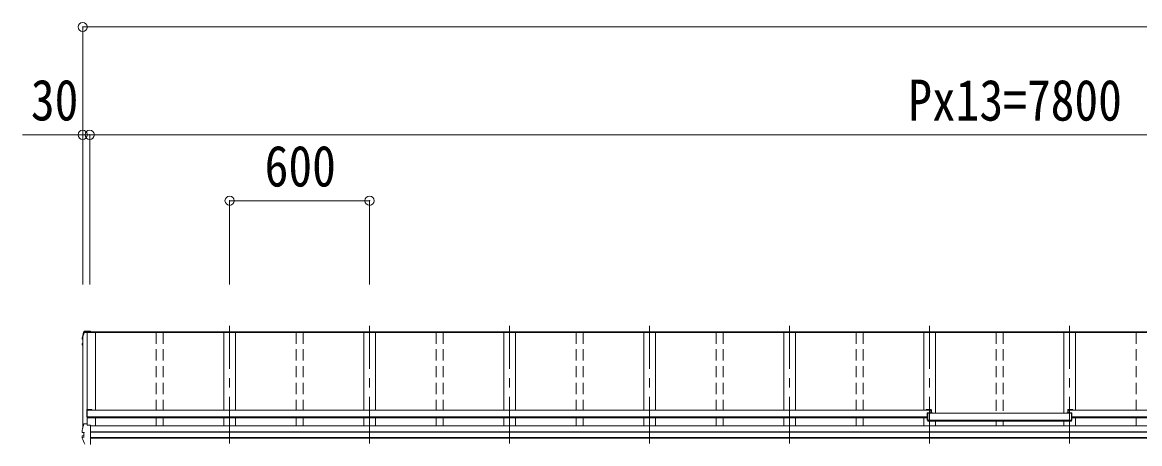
# Model space of a CAD drawing. Units: millimetres, scale not verified. Extents: x -11243 to 11243, y -7760 to 7760.
# Drawn here: x -8475 to -3686, y -1896 to -89 of the extents above; entities that cross this region are included whole.
import ezdxf
from ezdxf.enums import TextEntityAlignment as Align

# ---------------------------------------------------------------- set-up
doc = ezdxf.new("R2010")
doc.units = ezdxf.units.MM
doc.header["$LTSCALE"] = 40
doc.header["$PDMODE"] = 32
doc.header["$PDSIZE"] = 40
doc.linetypes.add('CHAIN1', pattern=[8, 5, -1, 1, -1])
doc.linetypes.add('DASHED1', pattern=[1.8, 1.2, -0.6])
for name, color, linetype, lineweight in [('0-1_本体', 5, 'CHAIN1', 9), ('0-3_ELV2', 4, 'Continuous', 9), ('0-E_DET2', 6, 'Continuous', 9)]:
    doc.layers.add(name, color=color, linetype=linetype, lineweight=lineweight)
doc.styles.add('ＭＳ ゴシック', font='')
doc.styles.get('ＭＳ ゴシック').set_extended_font_data('MS Gothic')

msp = doc.modelspace()

# ---------------------------------------------------------------- linework, layer by layer
at = {"layer": '0-1_本体'}
for p, q in [((-7586.26, -1894.82), (-7586.26, -1390.64)), ((-6986.26, -1894.82), (-6986.26, -1390.64)), ((-6386.26, -1894.82), (-6386.26, -1390.64)), ((-5786.26, -1894.82), (-5786.26, -1390.64)), ((-5186.26, -1894.82), (-5186.26, -1390.64)), ((-4586.26, -1894.82), (-4586.26, -1390.64)), ((-3986.26, -1894.82), (-3986.26, -1390.64))]:
    msp.add_line(p, q, dxfattribs=at)
at = {"layer": '0-3_ELV2'}
for p, q in [((-8218.53, -1441.47), (-8216.21, -1432.62)), ((-8216.21, -1432.62), (-8213.75, -1423.85)), ((-8213.75, -1423.85), (-8211.13, -1415.19)), ((-8161.26, -1419.17), (-8209.7, -1419.17)), ((-8197.23, -1419.02), (-8209.65, -1419.02)), ((-8209.5, -1417.52), (-8197.46, -1417.52)), ((-8208.26, -1413.91), (-8208.26, -1413.9)), ((-8208.26, -1413.91), (-8183.26, -1413.91)), ((-8208.26, -1413.91), (-8208.26, -1413.91)), ((-8197.46, -1416.43), (-8197.08, -1418.93)), ((-8197.46, -1417.52), (-8197.46, -1416.43)), ((-8183.26, -1416.43), (-8197.46, -1416.43)), ((-8197.46, -1417.52), (-8197.23, -1419.02)), ((-8197.23, -1419.02), (-8197.23, -1418.67)), ((-8197.16, -1419.17), (-8197.16, -1812.59)), ((-8186.26, -1418.93), (-8197.08, -1418.93)), ((-8196.56, -1816.54), (-8196.56, -1419.17)), ((-386.26, -1418.26), (-8186.26, -1418.26)), ((-386.26, -1419.16), (-8186.26, -1419.16)), ((-8183.26, -1417.93), (-8183.26, -1413.91)), ((-389.26, -1415.99), (-8183.26, -1415.99)), ((-8161.26, -1419.08), (-8161.26, -1751.52)), ((-7611.26, -1419.08), (-7611.26, -1751.52)), ((-7561.26, -1419.08), (-7561.26, -1751.52)), ((-7011.26, -1419.08), (-7011.26, -1751.52)), ((-6961.26, -1419.08), (-6961.26, -1751.52)), ((-6411.26, -1419.08), (-6411.26, -1751.52)), ((-6361.26, -1419.08), (-6361.26, -1751.52)), ((-5811.26, -1419.08), (-5811.26, -1751.52)), ((-5761.26, -1419.08), (-5761.26, -1751.52)), ((-5211.26, -1419.08), (-5211.26, -1751.52)), ((-5161.26, -1419.08), (-5161.26, -1751.52)), ((-4611.26, -1419.08), (-4611.26, -1751.52)), ((-4561.26, -1419.08), (-4561.26, -1765.64)), ((-4011.26, -1419.08), (-4011.26, -1765.64)), ((-3961.26, -1419.08), (-3961.26, -1751.52)), ((-8218.67, -1470.87), (-8218.67, -1466.81)), ((-8218.57, -1445.84), (-8218.57, -1441.79)), ((-8216.26, -1469.33), (-8217.62, -1469.59)), ((-8217.52, -1447.11), (-8216.26, -1447.35)), ((-8216.26, -1470.85), (-8217.1, -1471.02)), ((-8216.26, -1465.24), (-8217.09, -1465.34)), ((-8217.09, -1465.34), (-8217.09, -1465.34)), ((-8216.26, -1445.83), (-8217.03, -1445.68)), ((-8216.26, -1445.48), (-8216.94, -1445.35)), ((-8216.26, -1442.53), (-8216.26, -1829.4)), ((-8198.56, -1751.36), (-8198.56, -1780.82)), ((-8176.56, -1749.36), (-8196.56, -1749.36)), ((-8176.56, -1750.9), (-8196.56, -1750.9)), ((-4580.46, -1751.52), (-8196.56, -1751.52)), ((-8176.56, -1749.36), (-8176.56, -1751.52)), ((-4600.46, -1749.36), (-4580.46, -1749.36)), ((-4600.46, -1749.36), (-4600.46, -1751.52)), ((-4600.46, -1750.9), (-4580.46, -1750.9)), ((-4596.26, -1765.48), (-4596.26, -1794.94)), ((-4574.26, -1763.48), (-4594.26, -1763.48)), ((-4594.26, -1799.53), (-4594.26, -1765.01)), ((-4574.26, -1765.01), (-4594.26, -1765.01)), ((-3978.26, -1765.64), (-4594.26, -1765.64)), ((-4580.46, -1763.48), (-4580.46, -1750.9)), ((-4578.46, -1751.36), (-4578.46, -1763.48)), ((-4574.26, -1763.48), (-4574.26, -1765.64)), ((-3998.26, -1763.48), (-3978.26, -1763.48)), ((-3998.26, -1763.48), (-3998.26, -1765.64)), ((-3998.26, -1765.01), (-3978.26, -1765.01)), ((-3994.06, -1751.36), (-3994.06, -1763.48)), ((-3972.06, -1749.36), (-3992.06, -1749.36)), ((-3992.06, -1763.48), (-3992.06, -1750.9)), ((-3972.06, -1750.9), (-3992.06, -1750.9)), ((-375.96, -1751.52), (-3992.06, -1751.52)), ((-3978.26, -1799.53), (-3978.26, -1765.01)), ((-3976.26, -1765.48), (-3976.26, -1794.94)), ((-3972.06, -1749.36), (-3972.06, -1751.52)), ((-8209.5, -1810.27), (-8197.46, -1810.27)), ((-8196.56, -1780.82), (-8198.56, -1780.82)), ((-8197.23, -1811.76), (-8197.46, -1810.27)), ((-8197.23, -1811.76), (-8197.23, -1812.11)), ((-8196.5, -1816.9), (-8197.23, -1812.11)), ((-8196.52, -1816.9), (-8197.08, -1813.22)), ((-8197.08, -1816.9), (-8197.08, -1813.22)), ((-4596.26, -1780.55), (-8196.56, -1780.55)), ((-4596.26, -1782.29), (-8196.56, -1782.29)), ((-4596.26, -1785.41), (-8196.56, -1785.41)), ((-8183.26, -1899.31), (-8183.26, -1816.9)), ((-389.26, -1819.07), (-8183.26, -1819.07)), ((-8161.26, -1785.41), (-8161.26, -1819.07)), ((-7611.26, -1785.41), (-7611.26, -1819.07)), ((-7561.26, -1785.41), (-7561.26, -1819.07)), ((-7011.26, -1785.41), (-7011.26, -1819.07)), ((-6961.26, -1785.41), (-6961.26, -1819.07)), ((-6411.26, -1785.41), (-6411.26, -1819.07)), ((-6361.26, -1785.41), (-6361.26, -1819.07)), ((-5811.26, -1785.41), (-5811.26, -1819.07)), ((-5761.26, -1785.41), (-5761.26, -1819.07)), ((-5211.26, -1785.41), (-5211.26, -1819.07)), ((-5161.26, -1785.41), (-5161.26, -1819.07)), ((-4611.26, -1785.41), (-4611.26, -1819.07)), ((-4594.26, -1794.94), (-4596.26, -1794.94)), ((-3978.26, -1794.67), (-4594.26, -1794.67)), ((-3978.26, -1796.41), (-4594.26, -1796.41)), ((-3978.26, -1799.53), (-4594.26, -1799.53)), ((-4561.26, -1799.53), (-4561.26, -1819.07)), ((-4011.26, -1799.53), (-4011.26, -1819.07)), ((-3978.26, -1794.94), (-3976.26, -1794.94)), ((-375.96, -1780.55), (-3976.26, -1780.55)), ((-375.96, -1782.29), (-3976.26, -1782.29)), ((-375.96, -1785.41), (-3976.26, -1785.41)), ((-3961.26, -1785.41), (-3961.26, -1819.07)), ((-8218.67, -1871.01), (-8218.67, -1863.62)), ((-8218.57, -1845.97), (-8218.57, -1838.58)), ((-8217.62, -1862.34), (-8211.66, -1861.19)), ((-8216.95, -1847.44), (-8216.94, -1847.44)), ((-8210.69, -1848.21), (-8216.94, -1847.44)), ((-8211.26, -1848.35), (-8211.26, -1867.56)), ((-8210.69, -1848.21), (-8210.69, -1848.21)), ((-389.26, -1845.6), (-8183.26, -1845.6)), ((-389.26, -1846.49), (-8183.26, -1846.49)), ((-8217.09, -1869.72), (-8210.69, -1868.03)), ((-8217.09, -1869.72), (-8217.09, -1869.73)), ((-8210.69, -1868.03), (-8210.69, -1868.03)), ((-389.26, -1869.71), (-8183.26, -1869.71)), ((-389.26, -1871.64), (-8183.26, -1871.64))]:
    msp.add_line(p, q, dxfattribs=at)
at = {"layer": '0-3_ELV2', "linetype": 'DASHED1'}
for p, q in [((-7901.26, -1419.08), (-7901.26, -1751.52)), ((-7871.26, -1419.08), (-7871.26, -1751.52)), ((-7301.26, -1419.08), (-7301.26, -1751.52)), ((-7271.26, -1419.08), (-7271.26, -1751.52)), ((-6701.26, -1419.08), (-6701.26, -1751.52)), ((-6671.26, -1419.08), (-6671.26, -1751.52)), ((-6101.26, -1419.08), (-6101.26, -1751.52)), ((-6071.26, -1419.08), (-6071.26, -1751.52)), ((-5501.26, -1419.08), (-5501.26, -1751.52)), ((-5471.26, -1419.08), (-5471.26, -1751.52)), ((-4901.26, -1419.08), (-4901.26, -1751.52)), ((-4871.26, -1419.08), (-4871.26, -1751.52)), ((-4301.26, -1419.08), (-4301.26, -1765.64)), ((-4271.26, -1419.08), (-4271.26, -1765.64)), ((-3701.26, -1419.16), (-3701.26, -1751.52)), ((-7901.26, -1785.41), (-7901.26, -1819.07)), ((-7871.26, -1785.41), (-7871.26, -1819.07)), ((-7301.26, -1785.41), (-7301.26, -1819.07)), ((-7271.26, -1785.41), (-7271.26, -1819.07)), ((-6701.26, -1785.41), (-6701.26, -1819.07)), ((-6671.26, -1785.41), (-6671.26, -1819.07)), ((-6101.26, -1785.41), (-6101.26, -1819.07)), ((-6071.26, -1785.41), (-6071.26, -1819.07)), ((-5501.26, -1785.41), (-5501.26, -1819.07)), ((-5471.26, -1785.41), (-5471.26, -1819.07)), ((-4901.26, -1785.41), (-4901.26, -1819.07)), ((-4871.26, -1785.41), (-4871.26, -1819.07)), ((-4301.26, -1799.53), (-4301.26, -1819.07)), ((-4271.26, -1799.53), (-4271.26, -1819.07)), ((-3701.26, -1785.41), (-3701.26, -1819.07))]:
    msp.add_line(p, q, dxfattribs=at)
at = {"layer": '0-3_ELV2'}
for points in [[(-8211.12, -1415.18), (-8211, -1414.89), (-8210.83, -1414.62), (-8210.61, -1414.39), (-8210.35, -1414.21), (-8210.08, -1414.08), (-8209.81, -1414), (-8209.57, -1413.96), (-8209.34, -1413.94), (-8209.09, -1413.92), (-8208.8, -1413.91), (-8208.5, -1413.9), (-8208.18, -1413.9)], [(-8183.26, -1417.93), (-8186.26, -1417.93), (-8186.26, -1418.93)], [(-8216.26, -1477.07), (-8217.18, -1474.83), (-8218.58, -1471.35)], [(-8218.53, -1441.48), (-8218.57, -1441.74), (-8218.57, -1441.79)], [(-8183.26, -1816.9), (-8197.46, -1816.9), (-8197.46, -1810.27)], [(-8218.53, -1838.27), (-8218.57, -1838.53), (-8218.57, -1838.58)], [(-8218.57, -1846.01), (-8218.57, -1845.92), (-8218.53, -1845.66)], [(-8217.03, -1847.43), (-8217.31, -1847.35), (-8217.55, -1847.28), (-8217.78, -1847.18), (-8218.06, -1847.01), (-8218.32, -1846.74), (-8218.5, -1846.39), (-8218.56, -1846.01)], [(-8216.95, -1847.44), (-8217.17, -1847.37), (-8217.38, -1847.22), (-8217.55, -1847), (-8217.67, -1846.73), (-8217.74, -1846.42), (-8217.75, -1846.09), (-8217.7, -1845.77)], [(-8211.26, -1848.35), (-8211.27, -1848.23), (-8211.31, -1848.14)], [(-8210.69, -1848.21), (-8210.61, -1848.24), (-8210.53, -1848.29), (-8210.47, -1848.37), (-8210.42, -1848.46), (-8210.39, -1848.57), (-8210.38, -1848.69)], [(-8210.69, -1868.03), (-8210.61, -1867.99), (-8210.53, -1867.93), (-8210.47, -1867.85), (-8210.42, -1867.74), (-8210.39, -1867.63), (-8210.38, -1867.51)], [(-8218.56, -1871.51), (-8218.64, -1871.35), (-8218.68, -1871.17), (-8218.67, -1870.99)], [(-8218.58, -1871.49), (-8215.73, -1878.31), (-8212.78, -1885.04), (-8209.74, -1891.69), (-8206.62, -1898.25)], [(-8217.77, -1871.7), (-8217.87, -1871.38), (-8217.89, -1871.02), (-8217.85, -1870.66), (-8217.73, -1870.33), (-8217.56, -1870.05), (-8217.34, -1869.84), (-8217.09, -1869.73)]]:
    msp.add_lwpolyline(points, dxfattribs=at)
for centre, radius, start, end in [((-7733.25, -1565.18), 499.82, 162.96047, 166.14879), ((-7733.24, -1565.18), 498.32, 162.94349, 166.12469), ((-8209.5, -1419.22), 1.7, 89.95676, 162.90929), ((-8217.38, -1466.81), 1.3, 100.9005, 179.9623), ((-8217.38, -1470.87), 1.3, 100.8868, 201.66215), ((-8217.27, -1445.84), 1.3, 166.2046, 259.10358), ((-7753.93, -1286.3), 498.64, 201.74241, 202.00165), ((-7753.93, -1285.95), 498.64, 201.78246, 202.00165), ((-8196.56, -1751.36), 2, 90, 180), ((-4594.26, -1765.48), 2, 90, 180), ((-4580.46, -1751.36), 2, 0, 90), ((-3992.06, -1751.36), 2, 90, 180), ((-3978.26, -1765.48), 2, 0, 90), ((-7733.25, -1957.93), 499.82, 162.96047, 166.14879), ((-8209.5, -1811.97), 1.7, 89.95676, 162.90929), ((-8217.38, -1863.62), 1.3, 100.9005, 179.9623), ((-8211.76, -1860.7), 0.499, 280.91518, 359.94761)]:
    msp.add_arc(centre, radius, start, end, dxfattribs=at)
at = {"layer": '0-E_DET2'}
for p, q in [((-8216.26, -108.72), (-8216.26, -1212.53)), ((-8216.26, -571.02), (-8474.85, -571.02)), ((-8216.26, -571.02), (-8186.26, -571.02)), ((-8216.26, -571.02), (-8216.26, -1212.53)), ((-8186.26, -571.02), (-8186.26, -1212.53)), ((-8186.26, -571.02), (-386.26, -571.02)), ((-7586.26, -853.69), (-6986.26, -853.69)), ((-7586.26, -853.69), (-7586.26, -1212.53)), ((-6986.26, -853.69), (-6986.26, -1212.53))]:
    msp.add_line(p, q, dxfattribs=at)
msp.add_lwpolyline([(-8216.26, -108.72), (-356.26, -108.72), (-356.26, -1212.53)], dxfattribs=at)
for p in [(-8216.26, -108.72), (-8216.26, -571.02), (-8186.26, -571.02), (-7586.26, -853.69), (-6986.26, -853.69)]:
    msp.add_point(p, dxfattribs=at)

# ---------------------------------------------------------------- texts
at = {"layer": '0-E_DET2', "color": 7, "style": 'ＭＳ ゴシック', "width": 0.85}
for s, p in [(' Px13=7800', (-4779.47, -563.02)), ('30', (-8438.25, -562.45)), ('600', (-7436.26, -845.69))]:
    msp.add_text(s, height=176, dxfattribs=at).set_placement(p, align=Align.BOTTOM_LEFT)

doc.saveas('drawing.dxf')
